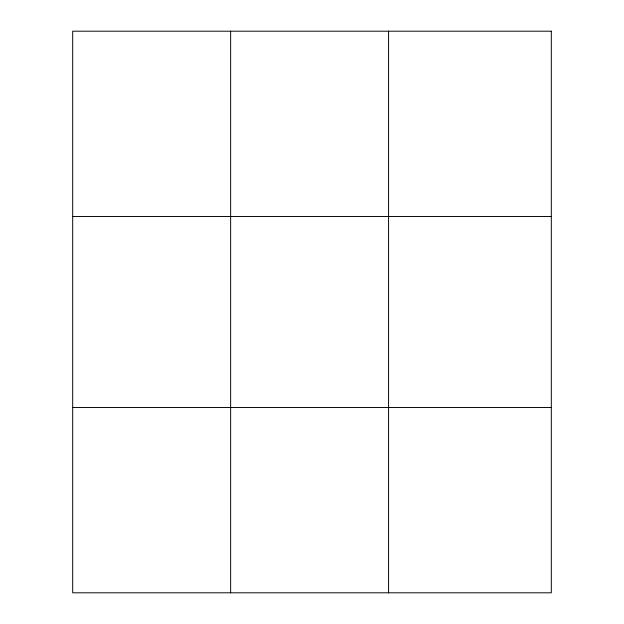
<?xml version="1.0" encoding="UTF-8"?>
<svg xmlns="http://www.w3.org/2000/svg" width="624" height="624" viewBox="0 0 624 624"><rect width="100%" height="100%" fill="white"/><g stroke="black" fill="none" stroke-linecap="round" stroke-linejoin="round"><path stroke-width="0.94" d="M230.638 592.8L230.638 31.2M388.58 592.8L388.58 31.2M72.688 216.528L551.312 216.528M72.688 407.472L551.312 407.472M551.312 31.2L72.688 31.2L72.688 592.8L551.312 592.8L551.312 31.2"/></g></svg>
